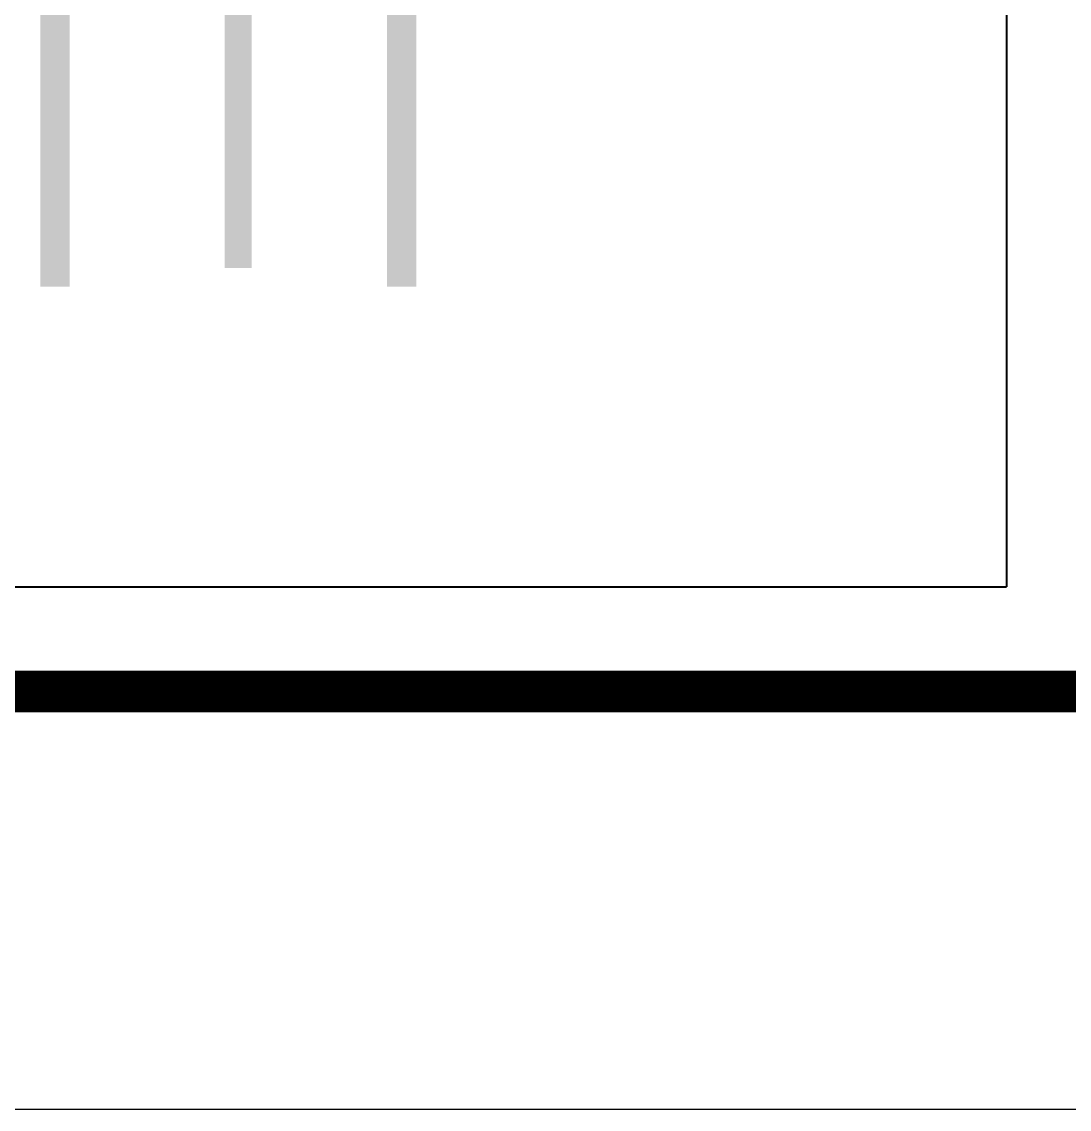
# Model space of a CAD drawing. Extents: x 115799 to 952918, y -190076 to 200966.
# Drawn here: x 267800 to 269054, y 59900 to 61201 of the extents above; entities that cross this region are included whole.
import ezdxf
from ezdxf.enums import TextEntityAlignment as Align

# ---------------------------------------------------------------- set-up
doc = ezdxf.new("R2010")
doc.units = 0
doc.header["$LTSCALE"] = 1000
doc.header["$MEASUREMENT"] = 0
for name, color, linetype in [('00-图签', 7, 'Continuous'), ('00-图签签名_10', 10, 'Continuous'), ('SHEET_LINE', 6, 'Continuous'), ('SHEET_TEXT', 7, 'Continuous')]:
    doc.layers.add(name, color=color, linetype=linetype)
doc.styles.add('A0-建筑图签$0$hwxh', font='STXIHEI.TTF')

# ---------------------------------------------------------------- blocks, each defined once
blk = doc.blocks.new('A$C69861949')
at = {"ltscale": 0.001}
blk.add_hatch(color=256, dxfattribs=at).paths.add_polyline_path([(45.64967972177328, 5.062021770840147), (39.44482934627013, 5.062021770841056), (39.44482934626831, 8.301871543219022), (46.09407013971031, 8.301871543219022), (46.09407013971031, 9.005600181435511), (37.82154538495524, 9.005600181435511), (37.82154538495524, -3.260356606915593e-07), (46.09407013970849, -3.260356606915593e-07), (46.09407013970849, 0.7037283121808287), (39.44482934626831, 0.7037283121808287), (39.44482934626831, 4.412508814344619), (45.64967972177328, 4.412508814344619)])
blk = doc.blocks.new('图签-A1')
at = {"layer": 'SHEET_LINE', "const_width": 0.5}
blk.add_lwpolyline([(-65, -0.1653651263004576), (0, -0.1653651263004576), (-9.094947017729282e-13, 512.3346348736995), (-65.00000000000091, 512.3346348736995)], close=True, dxfattribs=at)
at = {"layer": 'SHEET_LINE', "const_width": 0.04999999999999995}
for points in [[(-62.50000000000091, 416.4355420853271), (-2.500000000000909, 416.4355420853271)], [(-62.50000000000091, 239.4089428585758), (-2.500000000000909, 239.4089428585758), (-2.500000000000909, 416.4355420853271)]]:
    blk.add_lwpolyline(points, dxfattribs=at)
at = {"layer": 'SHEET_TEXT', "ltscale": 0.001}
blk.add_blockref('A$C69861949', (-55.7799051642146, 393.3005677503934), dxfattribs=at)
at = {"layer": '00-图签签名_10', "style": 'A0-建筑图签$0$hwxh'}
for tag, p in [('曲佰忠', (-28.75773944549064, 153.5416569594063)), ('郭艳霞', (-28.75773944549064, 146.0416569594063)), ('关宝凤', (-28.75773944549064, 131.0416569594063)), ('李杰', (-28.75773944549064, 116.0416569594063)), ('李杰', (-28.75773944549064, 108.5416569594063))]:
    blk.add_attdef(tag, text='', height=2.299999999999999, dxfattribs=at).set_placement(p, align=Align.TOP_CENTER)

msp = doc.modelspace()

# ---------------------------------------------------------------- linework, layer by layer
at = {"layer": '00-图签'}
msp.add_lwpolyline([(247649.231743685, 59899.65352448658), (277349.231743685, 59899.65352448658), (277357.5, 101949.6535244866), (247657.5, 101949.6535244866)], close=True, dxfattribs=at)
at = {"layer": '00-图签', "const_width": 50}
msp.add_lwpolyline([(248149.231743685, 60399.65352448658), (276849.231743685, 60399.65352448658), (276857.5, 100699.6535244866), (248157.5, 100699.6535244866)], close=True, dxfattribs=at)

# ---------------------------------------------------------------- block references
at = {"xscale": 50, "yscale": 50, "zscale": 50, "rotation": 270}
msp.add_blockref('图签-A1', (248157.5, 60399.65352448658), dxfattribs=at)

doc.saveas('drawing.dxf')
